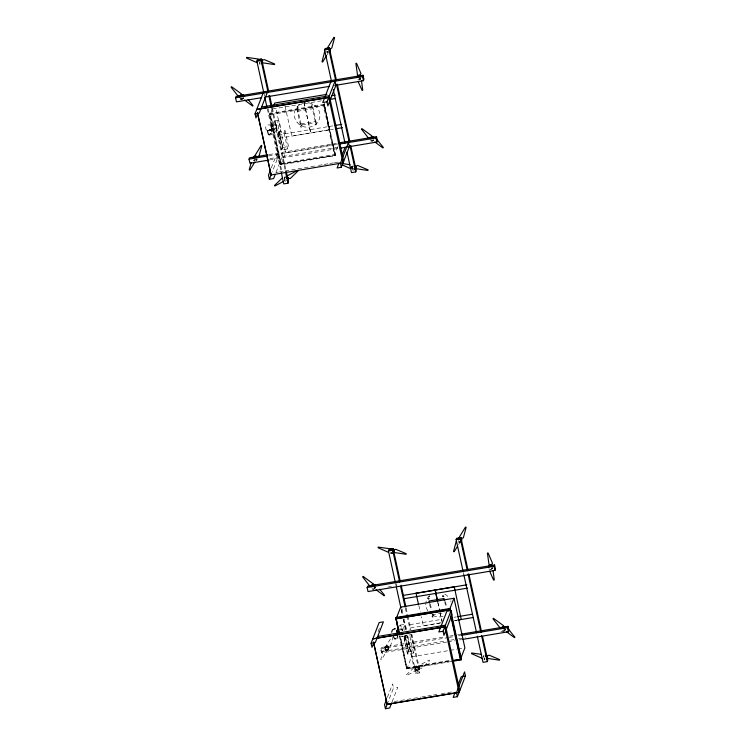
<?xml version="1.0" encoding="UTF-8"?>
<svg xmlns="http://www.w3.org/2000/svg" width="746" height="746" viewBox="0 0 746 746"><rect width="100%" height="100%" fill="white"/><g stroke="black" fill="none" stroke-linecap="round" stroke-linejoin="round"><path stroke-width="0.56" stroke-dasharray="3.73 2.8" d="M428.857 596.819L429.295 596.287L429.864 596.781M387.51 647.668C386.512 645.691 387.743 648.833 386.801 647.258M418.357 667.866L417.518 667.539L417.62 668.463L418.347 667.903L417.462 667.623L417.919 668.388L416.977 670.104L406.421 675.708L406.02 675.186L413.769 667.763L417.35 667.651M265.716 127.557C265.11 131.538 271.488 132.312 272.29 128.61C273.521 123.715 265.641 123.901 265.744 127.352M301.561 127.118L300.591 126.829L301.971 124.713L301.487 127.305L300.61 126.783M386.596 647.528L387.454 647.873L386.521 647.509L383.481 649.3L380.777 659.576L381.402 659.846L387.51 649.859L387.407 647.892M268.588 134.7L267.655 130.41L269.194 129.645L270.863 129.72L271.805 134.038L270.127 133.907L268.597 134.728L271.805 134.038M270.873 129.785L267.665 130.466M394.522 638.753C401.824 635.639 393.45 642.558 394.056 636.655M296.6 108.776L297.523 109.205L297.952 106.594L296.619 108.729L297.589 109.075M297.346 106.874L297.635 107.508L298.297 107.256M311.959 104.431L311.52 106.93L312.928 104.729L311.977 104.384L312.201 105.055L312.91 104.822M312.192 106.631L311.25 106.249M316.08 122.503L315.651 125.002L317.059 122.801L316.108 122.456L316.379 123.146L317.031 122.894M316.323 124.703L315.362 124.368M271.516 128.536L271.134 126.4L276.328 125.505L276.663 126.363L276.738 127.715L271.46 128.62L271.068 126.4M276.3 125.524L276.663 127.743M400.164 629.95L402.262 629.596L402.197 630.361M393.077 636.487L390.578 645.905L387.594 647.537L386.736 647.071L386.661 645.029L390.923 638.091M278.333 133.954L279.265 131.576L282.753 147.503L281.829 149.881L278.333 133.954L278.967 131.622L285.028 130.606L288.525 146.542L287.592 148.92L281.531 149.927L282.454 147.549L278.967 131.622L278.034 134L284.105 132.993L285.028 130.606M404.267 638.044L404.901 635.713L410.962 634.706L414.459 650.633L413.526 653.011L407.465 654.018L403.978 638.091L404.901 635.713L408.687 651.594L407.764 653.972L404.267 638.044L405.199 635.667L408.687 651.594M418.236 668.211L417.751 667.372L418.72 665.591L429.248 660.051L429.631 660.63L421.807 668.239L417.443 667.875M301.309 124.964L301.598 125.608L302.261 125.356M432.969 614.518C429.976 618.49 435.039 617.483 433.65 614.508M432.857 614.685L433.146 615.319L433.799 615.068M433.081 616.933L432.148 616.494M269.548 114.203L269.838 113.448L324.305 104.365L335.411 155.047L335.122 155.802L280.655 164.885L269.548 114.203L324.435 104.981L324.146 105.736M269.679 114.819L270.574 113.877L281.158 164.251L270.22 114.632L272.682 108.319M271.311 167.934L276.561 154.478L277.456 158.572L272.215 172.028M300.424 125.086L297.402 111.313L297.878 110.091L300.899 123.855L300.424 125.086L315.502 122.568L315.978 121.337L312.956 107.573L312.481 108.795L315.502 122.568M276.039 172.354L281.69 157.863M280.655 164.885L269.838 113.448M281.093 164.26L285.615 152.678L275.973 108.692M324.379 103.629L323.494 105.746L334.432 155.364L338.544 144.836M324.305 104.365L335.122 155.802M324.174 103.815L329.601 129.813L324.118 103.946M334.982 155.177L335.28 154.431L280.813 163.514L280.515 164.362L335.01 155.271L323.783 104.999L324.426 104.888L324.137 105.643L269.642 114.735M351.646 167.328L352.037 166.339M351.804 167.561L352.252 166.405M375.191 587.951L375.536 587.074M378.045 631.815L379.658 627.675M446.658 642.064L381.467 652.937L380.572 648.843L381.085 647.528L445.138 636.842M381.467 652.937L381.98 651.612L381.085 647.528M384.656 647.901L384.992 647.062M384.899 648.097L385.346 646.95M388.302 649.496A1.837 1.734 21.3 0 0 386.325 647.062A1.837 1.734 21.3 0 0 385.178 649.841A1.837 1.734 21.3 0 0 388.302 649.496L388.75 648.339A1.837 1.734 21.3 0 0 386.773 645.905A1.837 1.734 21.3 0 0 385.626 648.684A1.837 1.734 21.3 0 0 388.75 648.339M388.666 649.374L388.992 648.535M413.526 653.011L410.039 637.084L410.962 634.706M387.37 697.361L392.62 683.905L393.515 687.998L387.864 702.49M407.465 654.018L408.398 651.64L404.901 635.713M392.098 701.781L397.749 687.29L393.515 687.998M406.747 667.605L406.449 668.453L450.155 661.161M450.845 661.599L406.589 668.976L399.819 636.124M399.856 635.648L407.092 668.341L411.55 656.769L406.85 635.34M407.092 668.341L400.462 636.012M415.541 668.239L415.848 667.446M415.615 668.602L416.109 667.334M411.848 634.091L420.063 671.587L419.55 672.911L415.317 673.619L415.83 672.295L407.614 634.799M419.038 669.936A1.837 1.734 21.3 0 0 417.098 667.465A1.837 1.734 21.3 0 0 415.904 670.225A1.837 1.734 21.3 0 0 419.038 669.936L419.532 668.658M419.299 669.824A2.042 1.93 21.3 0 0 417.135 667.101A2.042 1.93 21.3 0 0 415.82 670.169A2.042 1.93 21.3 0 0 419.299 669.824L419.606 669.022A2.042 1.93 21.3 0 0 417.443 666.299A2.042 1.93 21.3 0 0 416.137 669.376A2.042 1.93 21.3 0 0 419.606 669.031M492.211 568.387L492.528 567.557M483.343 657.273L483.79 656.116M270.901 125.542L271.581 129.478L276.859 128.601L276.803 126.298L276.179 124.647L270.919 125.524L271.628 129.478M327.084 54.766L328.193 52.957M458.622 544.487L459.732 542.668M276.179 124.647L276.841 128.61M402.737 630.389L402.113 628.738L402.038 630.351A5.875 1.016 80.5 0 0 400.537 625.54A5.875 1.016 80.5 0 0 399.651 626.677M272.542 108.981L321.293 100.85M297.402 111.313L312.481 108.795M274.136 121.066L278.277 120.376M300.899 123.855L315.978 121.337M276.067 132.657A5.875 1.016 80.5 0 0 275.498 123.827A5.875 1.016 80.5 0 0 273.754 124.097A5.875 1.016 80.5 0 0 276.067 132.657L280.207 131.967A5.875 1.016 80.5 0 0 279.629 123.137A5.875 1.016 80.5 0 0 277.885 123.407A5.875 1.016 80.5 0 0 280.207 131.967M278.239 134.951L332.651 125.878M329.657 129.683L291.798 136.117L284.431 103.573M278.967 138.262L333.378 129.189M282.454 147.549L288.525 146.542M268.989 154.571L336.474 143.316M285.615 152.678L337.817 143.969M268.476 155.886L337.099 144.444M269.884 158.656L337.369 147.4M269.371 159.98L337.994 148.529M280.813 163.607L281.447 163.505M280.524 164.269L335.411 155.047M275.992 172.494L278.286 172.112M279.433 171.916L284.021 171.151M285.168 170.955L317.302 165.603M318.449 165.407L323.046 164.642M324.193 164.446L328.781 163.682M329.928 163.495L333.369 162.917M334.516 162.731L339.113 161.957M387.976 587.009L391.408 586.44M431.962 614.797L444.886 612.634M400.07 625.157L404.211 624.467A5.875 1.016 80.5 0 1 406.244 630.519M409.778 624.663L441.52 619.376M453.988 617.296L456.254 616.914M398.979 629.26L402.113 628.738M441.184 622.733L423.346 625.829L421.359 616.728M454.528 620.513L456.748 620.14M410.505 627.973L440.019 623.05M454.715 620.597L456.981 620.224M402.001 636.748L406.141 636.058M403.978 638.091L410.039 637.084M449.707 636.077L453.139 635.508M457.718 634.743L461.149 634.165M380.572 648.843L448.057 637.588M449.195 637.401L452.626 636.823M458.342 635.872L460.636 635.489M381.98 651.612L446.033 640.935M450.612 640.171L454.044 639.592M458.613 638.828L465.476 637.69M500.93 631.769L505.508 631.013M447.805 641.868L454.668 640.73M459.247 639.965L461.532 639.583M408.398 651.64L414.459 650.633M411.55 656.769L448.999 650.521M450.136 650.335L456.944 649.197M458.081 649.011L462.613 648.246M406.747 667.698L449.866 660.415M406.458 668.36L450.705 660.975M415.83 672.295L420.063 671.587M394.345 701.538L420.735 697.128M421.882 696.941L426.479 696.177M427.626 695.981L432.214 695.216M433.361 695.03L436.802 694.451M441.39 693.687L452.869 691.775M402.308 629.615L402.579 630.379M278.967 131.622L282.753 147.503M418.823 605.5L420.343 612.233M463.35 572.555L463.853 574.821M445.427 601.518L446.826 607.878M444.719 601.686L446.108 608.046M437.865 602.32L439.832 611.31M440.075 612.438L442.052 621.427M437.809 602.451L439.786 611.44M440.028 612.569L441.996 621.558M430.349 604.036L431.514 609.333M429.64 604.204L430.796 609.501M304.107 102.5L310.7 132.965L304.051 102.631M406.113 607.953L407.614 614.769M407.857 615.907L410.85 629.549M405.348 608.139L406.85 614.956M407.092 616.093L410.086 629.727M411.083 634.277L419.55 672.911M396.406 583.661L396.9 585.936M401.889 608.661L403.129 614.34M404.127 618.891L406.617 630.249M395.641 583.848L396.135 586.123M401.367 609.986L402.364 614.527M403.362 619.077L405.852 630.435M406.85 634.986L415.317 673.619M401.161 609.398L402.402 615.04M403.39 619.544L405.861 630.827M399.278 635.741L406.589 668.976M397.18 633.764L398.112 638.017A2.033 0.559 -12.4 0 1 395.212 639.135A2.033 0.559 -12.4 0 1 395.063 638.175A2.033 0.559 -12.4 0 1 398.112 638.017M396.807 633.839L397.739 638.1M284.105 132.993L287.592 148.92M393.217 634.613L394.149 638.865M272.337 108.011L286.035 170.517M271.572 108.198L285.27 170.694M268.103 108.72L281.801 171.216M264.103 94.136L264.597 96.411M267.338 108.907L281.037 171.403M271.246 129.673A2.033 0.559 -12.4 0 1 268.346 130.783A2.033 0.559 -12.4 0 1 268.196 129.832A2.033 0.559 -12.4 0 1 271.246 129.673L272.178 133.926A2.033 0.559 -12.4 0 1 269.278 135.045A2.033 0.559 -12.4 0 1 269.129 134.084A2.033 0.559 -12.4 0 1 272.178 133.926M267.282 130.522L268.215 134.774M359.022 78.973A1.958 1.856 21.3 0 0 360.691 78.33A1.837 1.734 21.3 0 1 357.483 79.29A1.958 1.856 21.3 0 0 360.766 78.311M328.287 51.875A1.977 1.865 21.3 0 1 326.776 51.222M328.165 52.686A1.977 1.865 21.3 0 1 327.391 52.612M326.338 51.894A1.977 1.865 21.3 0 0 326.599 52.173A1.837 1.734 21.3 0 1 326.356 51.959M260.112 63.102A2.024 1.912 21.3 0 1 259.254 62.692M243.718 97.866A2.145 2.024 21.3 0 1 240.594 98.108M243.746 97.847A2.145 2.024 21.3 0 1 243.252 98.892M242.431 99.423A2.145 2.024 21.3 0 1 240.109 98.864M257.053 159.448A2.117 2.005 21.3 0 1 254.032 159.523M257.156 159.485A2.117 2.005 21.3 0 1 256.587 160.427M254.545 160.847A2.117 2.005 21.3 0 1 253.705 160.362M353.362 168.997A2.07 1.949 21.3 0 1 352.476 165.705M353.343 170.069A2.07 1.949 21.3 0 1 352.448 169.734M351.655 168.792A2.07 1.949 21.3 0 1 351.543 168.4M351.543 167.663A2.07 1.949 21.3 0 1 352.41 166.442M285.252 180.215A2.042 1.93 21.3 0 1 284.431 179.432M284.394 177.557A2.042 1.93 21.3 0 1 285.345 176.727M284.459 180.653A2.042 1.93 21.3 0 0 285.326 181.166A1.837 1.734 21.3 0 1 284.394 180.551M284.431 177.902A2.042 1.93 21.3 0 1 285.401 177.417M371.126 140.108A1.986 1.874 21.3 0 0 373.746 139.903A1.837 1.734 21.3 0 1 370.594 140.789M373.858 139.95A1.986 1.874 21.3 0 1 370.669 140.826M353.371 168.68A1.837 1.734 21.3 0 1 352.494 165.976M353.427 169.948A1.837 1.734 21.3 0 1 352.457 169.584M351.832 168.782A1.837 1.734 21.3 0 1 352.504 166.712M285.336 179.814A1.837 1.734 21.3 0 1 285.317 176.811M284.385 178.359A1.837 1.734 21.3 0 1 285.345 177.79M260.195 62.785A1.837 1.734 21.3 0 1 259.487 62.468M328.259 51.577A1.837 1.734 21.3 0 1 327.391 51.315M328.193 52.705A1.837 1.734 21.3 0 1 327.298 52.63M243.131 97.922A1.837 1.734 21.3 0 1 241.061 97.922M243.392 97.95A1.837 1.734 21.3 0 1 242.972 98.826M242.469 99.199A1.837 1.734 21.3 0 1 240.305 98.826M256.475 159.448A1.837 1.734 21.3 0 1 254.731 159.485M256.857 159.42A1.837 1.734 21.3 0 1 256.335 160.381M254.517 160.735A1.837 1.734 21.3 0 1 253.668 160.157M373.429 139.875A1.837 1.734 21.3 0 1 371.349 139.884M360.411 78.321A1.837 1.734 21.3 0 1 358.957 78.675M402.364 635.965A5.875 1.016 80.5 0 1 401.311 635.918M406.533 635.06A5.875 1.016 80.5 0 1 405.339 634.995M404.164 630.417A5.875 1.016 80.5 0 1 404.248 624.467M491.455 568.573A1.958 1.856 21.3 0 0 492.341 567.893A1.958 1.856 21.3 0 1 491.903 568.872A1.837 1.734 21.3 0 0 492.146 567.893A1.837 1.734 21.3 0 1 491.4 568.331M391.659 552.814A2.024 1.912 21.3 0 1 390.643 552.264M391.678 553.737A2.024 1.912 21.3 0 1 390.792 553.495M375.369 587.419A2.145 2.024 21.3 0 1 373.905 588.352M375.294 587.559A2.145 2.024 21.3 0 1 371.517 588.426M484.909 658.709A2.07 1.949 21.3 0 1 483.902 658.047M484.014 655.417A2.07 1.949 21.3 0 0 483.445 656.564A2.07 1.949 21.3 0 1 483.958 656.154M484.881 659.781A2.07 1.949 21.3 0 1 483.986 659.445M503.559 630.183A1.986 1.874 21.3 0 0 505.406 629.484A1.986 1.874 21.3 0 1 502.077 630.417A1.837 1.734 21.3 0 0 505.238 629.493M484.909 658.392A1.837 1.734 21.3 0 1 484.005 657.683M483.706 656.48A1.837 1.734 21.3 0 1 483.958 655.79M484.844 659.641A1.837 1.734 21.3 0 1 484.005 659.296M391.613 552.469A1.837 1.734 21.3 0 1 390.829 552.012M391.678 553.7A1.837 1.734 21.3 0 1 390.69 553.411M374.874 587.475A1.837 1.734 21.3 0 1 373.97 587.913M374.949 587.531A1.837 1.734 21.3 0 1 371.75 588.445M505.163 629.438A1.837 1.734 21.3 0 1 503.485 629.848M443.059 616.373A12.924 12.225 21.3 0 1 431.645 614.723M427.803 610.862A12.924 12.225 21.3 0 1 429.612 595.569M444.849 594.105A12.924 12.225 21.3 0 1 448.961 597.705M450.696 600.856A12.924 12.225 21.3 0 1 450.976 601.696M459.629 541.577A1.977 1.865 21.3 0 1 458.193 540.785M458.753 542.258A1.977 1.865 21.3 0 0 459.704 542.398A1.837 1.734 21.3 0 1 458.837 542.342M459.667 541.279A1.837 1.734 21.3 0 1 458.715 540.887M297.15 122.363A12.924 12.225 21.3 0 0 319.101 119.742A12.924 12.225 21.3 0 0 305.039 102.715A12.924 12.225 21.3 0 0 297.15 122.363M259.244 63.783A2.024 1.912 21.3 0 0 260.14 64.025A1.837 1.734 21.3 0 1 259.263 63.764M488.872 568.769A1.958 1.856 21.3 0 0 491.465 569.245A1.837 1.734 21.3 0 1 488.854 568.806M385.281 648.917A2.117 2.005 21.3 0 0 388.908 648.694A2.117 2.005 21.3 0 0 386.773 645.784A2.117 2.005 21.3 0 0 385.281 648.917M384.955 649.757A2.117 2.005 21.3 0 0 388.582 649.533A2.117 2.005 21.3 0 0 386.447 646.623A2.117 2.005 21.3 0 0 384.955 649.757M416.352 669.078A1.837 1.734 21.3 0 0 419.485 668.78A1.837 1.734 21.3 0 0 417.555 666.318A1.837 1.734 21.3 0 0 416.352 669.078"/><path stroke-width="1.12" d="M394.615 628.775L392.396 629.96L391.631 632.216M251.132 162.665L249.229 169.864L249.863 170.135L254.862 161.966M324.715 51.483L322.002 61.759L322.636 62.039L326.524 55.68M456.254 541.195L453.549 551.471L454.174 551.751L457.512 546.296M397.003 630.491L397.366 632.701M261.641 97.67L236.473 101.866L235.577 97.773L236.09 96.448L363.05 75.271L363.945 79.365L363.433 80.689L334.842 85.454M263.851 92.998L256.876 61.181L257.389 59.857L261.622 59.158L268.597 90.975M268.084 92.29L261.109 60.473L261.622 59.158M257.547 113.774L255.934 117.915L255.039 113.821L263.114 93.119M267.338 92.411L259.272 113.112L255.039 113.821M268.224 160.176L249.929 163.225L249.033 159.131L249.546 157.816L267.842 154.758M273.913 105.158L274.733 103.051L326.935 94.341M270.509 170.004L268.495 175.179L269.39 179.273L273.623 178.564L275.237 174.424M269.39 179.273L271.404 174.098M331.56 81.706L324.585 49.889L325.097 48.565L329.331 47.856L336.306 79.673M335.793 80.997L328.818 49.18L329.331 47.856M281.289 172.54L283.778 183.908L288.012 183.199L288.525 181.875L286.287 171.645M330.823 81.827L322.748 102.528L326.981 101.82L335.057 81.118L335.952 85.212L327.876 105.913L326.981 101.82M363.433 80.689L362.537 76.596L363.05 75.271M339.113 162.805L337.099 167.981L341.332 167.272L349.398 146.57L348.503 142.477L340.437 163.178L341.332 167.272M341.938 155.56L345.165 147.279M347.002 152.156L351.487 172.606L355.721 171.906L356.234 170.582L350.76 145.582M340.288 148.156L376.879 142.048L375.984 137.954L376.506 136.63L338.759 142.934M376.879 142.048L377.401 140.724L376.506 136.63M367.116 587.484L367.638 586.16L494.589 564.983L495.493 569.077L494.971 570.401L368.02 591.578L367.116 587.484L494.076 566.307L494.589 564.983M395.389 582.71L388.414 550.893L388.927 549.569L393.161 548.87L400.136 580.686M399.623 582.001L392.648 550.184L393.161 548.87M371.098 643.248L379.164 622.546L383.397 621.838L375.331 642.539L371.098 643.248L371.993 647.341L374.007 642.166M398.784 633.485L395.772 617.539L450.239 608.456L461.345 659.138L461.056 659.893L451.973 661.404M399.427 633.382L396.154 618.723L400.667 607.141L454.006 598.245L464.889 647.873L460.776 658.401M396.21 618.714L396.508 617.968M415.97 593.284L454.277 586.776L461.196 619.394L457.858 619.954M386.568 699.431L384.544 704.606L385.449 708.7L389.673 707.991L391.697 702.816M385.449 708.7L387.463 703.525M463.098 571.417L456.123 539.6L456.645 538.276L460.879 537.568L467.845 569.385M467.332 570.709L460.357 538.892L460.879 537.568M449.428 609.836L454.006 598.245M450.08 609.827L450.37 609.072L395.865 618.07L395.613 618.91L450.08 609.827L450.239 608.456M450.36 608.978L450.071 609.734L395.576 618.826M443.04 631.247L451.106 610.545L446.882 611.254L438.807 631.955L443.04 631.247L443.935 635.34L452.011 614.639L451.106 610.545M450.957 614.732L460.599 658.718L461.242 658.615L460.916 659.268L452.971 660.592M461.242 658.615L460.944 659.361L452.421 660.779M455.172 692.232L453.158 697.407L457.391 696.699L465.457 675.997L464.562 671.904L456.487 692.605L457.391 696.699M457.997 684.987L461.224 676.706L465.457 675.997M477.3 636.189L483.026 662.317L487.259 661.618L487.772 660.294L482.55 636.431M462.679 639.387L508.427 631.759L507.532 627.666L508.045 626.342L461.149 634.165M508.427 631.759L508.94 630.435L508.045 626.342M359.647 75.952L360.943 73.462L356.551 63.289L355.889 63.373L357.483 75.029L358.798 76.661M491.185 565.664L492.481 563.174L488.089 553L487.427 553.084L489.022 564.741L490.215 565.785M327.895 47.212L333.975 37.3L334.581 37.626L331.802 48.089L329.135 49.217M397.59 633.55L396.788 631.088L397.152 629.978M282.221 178.052L274.481 185.474L274.882 185.996L283.517 181.409M287.173 175.879L297.701 170.34L298.083 170.918L290.269 178.527L287.275 178.191M261.529 60.706L264.196 59.577L274.64 63.969L274.519 64.576L262.378 62.757L261.342 61.61M354.956 166.6L357.632 165.472L368.076 169.864L367.955 170.47L355.814 168.652M393.067 550.417L395.734 549.289L406.178 553.681L406.057 554.287L393.916 552.469M486.504 656.312L489.171 655.184L499.615 659.576L499.494 660.182L487.352 658.364M257.249 156.94L259.03 156.194L261.809 145.731L261.203 145.405L255.123 155.317L255.458 156.828M460.674 538.929L463.35 537.801L466.129 527.347L465.523 527.012L459.443 536.924L459.778 538.444M256.876 61.181L261.109 60.473M324.585 49.889L328.818 49.18M235.577 97.773L362.537 76.596M265.072 97.092L329.117 86.405M261.641 107.042L329.35 95.74L343.701 161.192M331.895 95.656L335.299 95.087M256.773 109.364L328.716 97.362L343.011 162.964M256.717 109.513L328.66 97.512M330.357 99.339L334.889 98.584M334.917 125.505L341.715 124.368M335.644 128.806L342.442 127.669M249.033 159.131L267.329 156.082M339.383 144.062L375.984 137.954M343.067 162.814L271.068 174.965L257.463 112.898M388.414 550.893L392.648 550.184M456.123 539.6L460.357 538.892M403.362 595.392L466.837 584.799M404.09 598.693L467.565 588.109M395.483 618.294L449.941 609.202M457.391 616.728L472.125 614.266M458.119 620.029L472.852 617.576M377.7 636.469L445.409 625.167L459.76 690.619M372.832 638.79L444.775 626.789L459.07 692.391L387.127 704.392L373.522 642.325M372.776 638.94L444.719 626.938M461.774 635.303L507.532 627.666M459.126 692.241L387.183 704.243L373.578 642.185M394.634 628.766L395.417 628.766M240.044 96.159L238.011 96.038L231.111 87.198L231.568 86.695L241.462 93.94L242.208 95.87M371.405 138.131L368.347 137.954L361.446 129.114L361.903 128.601L371.797 135.847L372.077 137.376M372.599 585.927L369.55 585.759L362.649 576.91L363.106 576.406L373 583.652L373.28 585.181M342.33 163.588L350.079 164.698M390.4 548.832L378.222 547.088L378.082 547.75L388.461 552.32M481.618 654.41L471.659 652.983L471.519 653.645L481.897 658.214M256.922 62.608L246.544 58.039L246.684 57.377L258.853 59.12L259.86 60.342M342.05 164.847L350.35 168.503M374.846 141.945L382.912 147.941L383.351 147.494L376.376 138.821M244.511 100.039L252.577 106.035L253.006 105.578L248.129 99.516M506.385 631.657L514.451 637.653L514.889 637.205L507.914 628.533M376.049 589.75L384.115 595.746L384.554 595.289L379.667 589.228M504.091 627.498L503.336 625.568L493.451 618.313L492.994 618.826L499.895 627.666L501.927 627.787A1.986 1.874 21.3 0 1 505.21 627.05M358.052 81.37L362.071 90.369L362.752 90.229L361.474 80.624M489.59 571.082L493.61 580.08L494.29 579.94L493.013 570.336M416.026 593.154L418.515 604.512M494.076 566.307L494.971 570.401M468.842 573.935L481.552 631.89M468.078 574.122L480.788 632.067M481.534 635.48L487.259 661.618M463.853 574.821L476.554 632.776M337.304 84.223L349.762 141.041M336.539 84.41L349.24 142.355M349.995 145.768L355.721 171.906M451.302 615.375L461.056 659.893M450.91 616.606L460.366 659.455M333.303 89.66L345.016 143.064M444.485 600.633L444.019 598.506L428.941 601.024L429.407 603.141M437.613 601.201L435.151 589.965L437.566 601.332M401.134 585.228L405.871 606.815M400.621 586.552L405.106 607.002M396.387 587.261L400.872 607.71M395.772 617.539L395.912 618.164M396.117 619.199L398.83 631.61M269.595 95.516L271.833 105.746M268.83 95.702L271.068 105.932M285.522 171.832L288.012 183.199M264.849 97.539L266.835 106.631M257.519 112.758L271.124 174.816M357.343 76.381A1.958 1.856 21.3 0 1 360.682 75.999A1.837 1.734 21.3 0 0 357.446 76.502M357.026 77.211A1.958 1.856 21.3 0 1 360.225 76.679M326.617 48.844A1.977 1.865 21.3 0 1 329.573 48.695A1.977 1.865 21.3 0 1 329.406 51.53M326.869 49.18A1.977 1.865 21.3 0 1 329.378 52.099M258.815 60.118A2.024 1.912 21.3 0 1 261.753 59.764A2.024 1.912 21.3 0 1 261.93 62.627M258.881 60.575A2.024 1.912 21.3 0 1 261.697 60.93A2.024 1.912 21.3 0 1 261.436 63.634M239.914 96.066A2.145 2.024 21.3 0 1 243.961 95.926M239.569 96.952A2.145 2.024 21.3 0 1 243.299 96.281M253.37 157.714A2.117 2.005 21.3 0 1 257.249 157.117M253.136 158.189A2.117 2.005 21.3 0 1 256.68 157.63M354.518 165.258A2.07 1.949 21.3 0 1 355.413 168.559M354.136 166.255A2.07 1.949 21.3 0 1 355.021 169.547M286.93 176.746A2.042 1.93 21.3 0 1 287.63 179.935M286.623 177.539A2.042 1.93 21.3 0 1 287.322 180.737M370.296 138.476A1.986 1.874 21.3 0 1 373.905 137.618A1.837 1.734 21.3 0 0 370.51 138.383M370.091 138.728A1.986 1.874 21.3 0 1 373.354 138.159M354.695 165.472A1.837 1.734 21.3 0 1 355.292 168.307M354.247 166.619A1.837 1.734 21.3 0 1 354.835 169.463M286.828 176.699A1.837 1.734 21.3 0 1 287.602 179.581M286.837 178.098A1.837 1.734 21.3 0 1 287.145 180.728M259.067 60.016A1.837 1.734 21.3 0 1 261.715 59.783A1.837 1.734 21.3 0 1 261.865 62.347M260.708 60.612A1.837 1.734 21.3 0 1 261.501 63.41M259.31 60.631A1.837 1.734 21.3 0 1 260.065 60.491M326.692 48.91A1.837 1.734 21.3 0 1 329.499 48.565A1.837 1.734 21.3 0 1 329.359 51.278M328.613 49.432A1.837 1.734 21.3 0 1 329.35 52.006M240.324 95.814A1.837 1.734 21.3 0 1 243.7 95.814M239.876 96.971A1.837 1.734 21.3 0 1 242.87 96.439M253.687 157.844A1.837 1.734 21.3 0 1 257.053 157.061M253.407 158.273A1.837 1.734 21.3 0 1 256.27 157.826M370.221 138.812A1.837 1.734 21.3 0 1 373.075 138.318M357.073 77.425A1.837 1.734 21.3 0 1 360.076 76.922M488.761 566.634A1.958 1.856 21.3 0 1 492.332 565.86A1.837 1.734 21.3 0 0 488.947 566.587M488.565 566.923A1.958 1.856 21.3 0 1 491.763 566.391M390.177 550.156A2.024 1.912 21.3 0 1 393.133 549.364A2.024 1.912 21.3 0 1 393.468 552.338M390.419 550.287A2.024 1.912 21.3 0 1 393.31 550.725A2.024 1.912 21.3 0 1 392.816 553.457M371.415 585.983A2.145 2.024 21.3 0 1 375.303 585.274M371.116 586.664A2.145 2.024 21.3 0 1 374.837 586.002M486.056 654.979A2.07 1.949 21.3 0 1 486.793 658.401M485.674 655.967A2.07 1.949 21.3 0 1 486.569 659.259M501.629 628.449A1.986 1.874 21.3 0 1 504.893 627.871M485.991 655.091A1.837 1.734 21.3 0 1 486.737 658.103M486.019 656.461A1.837 1.734 21.3 0 1 486.383 659.175M390.372 550.156A1.837 1.734 21.3 0 1 393.049 549.345A1.837 1.734 21.3 0 1 393.412 552.059M390.857 550.352A1.837 1.734 21.3 0 1 392.769 553.373M371.76 586.011A1.837 1.734 21.3 0 1 375.033 585.19M371.415 586.682A1.837 1.734 21.3 0 1 374.417 586.151M502.086 627.722A1.837 1.734 21.3 0 1 505.247 627.06M501.76 628.524A1.837 1.734 21.3 0 1 504.613 628.029M488.611 567.137A1.837 1.734 21.3 0 1 491.614 566.634M458.566 538.174A1.977 1.865 21.3 0 1 461.252 538.547A1.977 1.865 21.3 0 1 461.103 541.13M458.408 538.892A1.977 1.865 21.3 0 1 461.056 539.517A1.977 1.865 21.3 0 1 460.636 542.053A1.837 1.734 21.3 0 0 458.883 538.994M458.548 538.239A1.837 1.734 21.3 0 1 461.084 538.323A1.837 1.734 21.3 0 1 461.187 540.757M428.129 598.581C429.444 600.213 428.959 596.94 428.129 598.534M442.742 596.147L443.749 596.296L442.76 596.054"/></g></svg>
